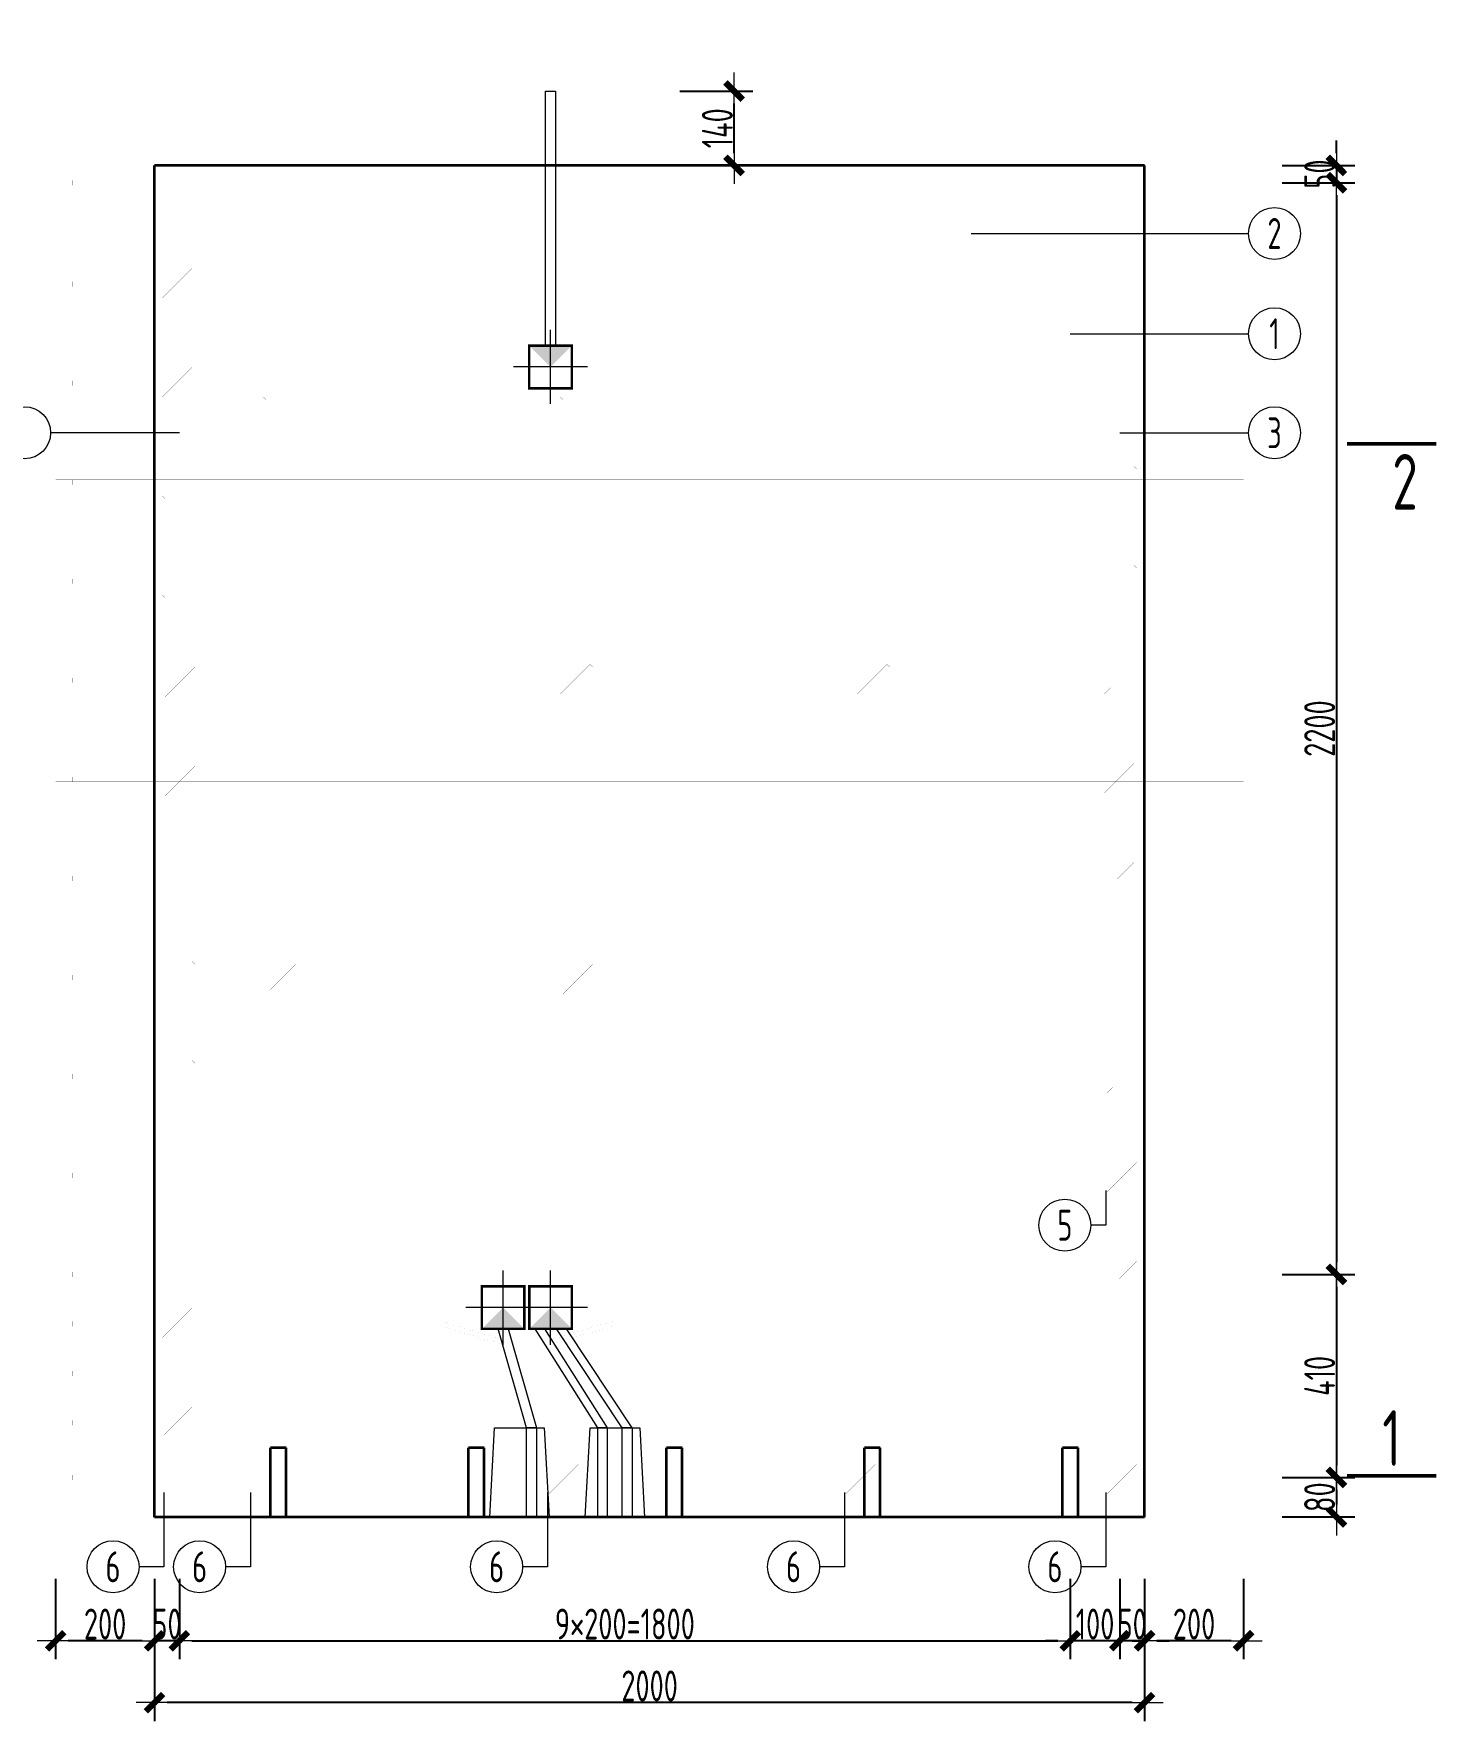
# Model space of a CAD drawing. Extents: x -85320 to 1679916, y -1321939 to 627.
# Drawn here: x 1271052 to 1282386, y -1169904 to -1156270 of the extents above; entities that cross this region are included whole.
import ezdxf
from ezdxf.enums import TextEntityAlignment as Align

# ---------------------------------------------------------------- set-up
doc = ezdxf.new("R2010")
doc.units = 0
doc.header["$LTSCALE"] = 1000
doc.linetypes.add('DOTE', pattern=[2.42, 2, -0.2, 0.02, -0.2])
for name, color, linetype in [('DIAN BOX', 7, 'Continuous'), ('图名', 85, 'Continuous'), ('砼墙', 3, 'Continuous')]:
    doc.layers.add(name, color=color, linetype=linetype)
for name, color, linetype, lineweight in [('WCOL', 7, 'Continuous', 0), ('手孔', 6, 'Continuous', 0), ('直线', 7, 'Continuous', 18), ('预制墙墙身水平筋', 130, 'Continuous', 18), ('预制墙墙身纵向受力筋', 1, 'Continuous', 18), ('预制墙墙身纵向非受力筋', 94, 'Continuous', 18), ('预制墙墙身附加筋', 94, 'Continuous', 18), ('预制墙拉筋', 130, 'Continuous', 18), ('预制墙详图标注', 3, 'Continuous', 18), ('预制墙详图轮廓', 3, 'Continuous', 35)]:
    doc.layers.add(name, color=color, linetype=linetype, lineweight=lineweight)
doc.styles.add('样式 1', font='yjkeng.shx', dxfattribs={"width": 0.7, "bigfont": 'yjkchn.shx'})
doc.styles.add('样式 2', font='yjkeng.shx', dxfattribs={"width": 0.7, "bigfont": 'yjkchn.shx'})
doc.dimstyles.new('盈建科结构', dxfattribs={"dimscale": 100, "dimtxt": 2.5, "dimasz": 1, "dimexe": 1.5, "dimexo": 0.625, "dimgap": 0.1, "dimtad": 1, "dimdec": 0, "dimrnd": 1, "dimzin": 0, "dimdsep": 46, "dimtxsty": '样式 1', "dimblk": '_yjkbk', "dimblk1": 'ARCHTICK', "dimblk2": 'ARCHTICK', "dimcen": 0.09, "dimadec": 0, "dimazin": 0, "dimtfac": 1, "dimtdec": 4, "dimtix": 1, "dimtmove": 2, "dimatfit": 3, "dimfxl": 1, "dimtolj": 1, "dimtzin": 0, "dimarcsym": 0})

# ---------------------------------------------------------------- blocks, each defined once
blk = doc.blocks.new('_yjkbk')
blk.add_line((-1, 0), (1.5, 0))
blk.add_lwpolyline([(-0.7, -0.7, 0.5, 0.5, 0), (0.7, 0.7, 0.5, 0.5, 0)], format="xyseb")
blk = doc.blocks.new('*D4790')
at = {"layer": 'Defpoints', "color": 0, "transparency": 16777216}
for p in [(1280029, -1168754), (1280829, -1168754), (1280029, -1169254)]:
    blk.add_point(p, dxfattribs=at)
at = {"layer": '预制墙详图标注', "color": 0, "lineweight": -2, "transparency": 16777216}
for p, q in [((1280029, -1168754), (1280029, -1169404)), ((1280829, -1168754), (1280829, -1169404)), ((1280729, -1169254), (1280129, -1169254))]:
    blk.add_line(p, q, dxfattribs=at)
at = {"layer": '预制墙详图标注', "color": 0, "lineweight": -2, "transparency": 16777216, "xscale": 100, "yscale": 100, "zscale": 100, "rotation": 180}
blk.add_blockref('_yjkbk', (1280029, -1169254), dxfattribs=at)
at = {"layer": '预制墙详图标注', "color": 0, "lineweight": -2, "transparency": 16777216, "xscale": 100, "yscale": 100, "zscale": 100}
blk.add_blockref('_yjkbk', (1280829, -1169254), dxfattribs=at)
at = {"layer": '预制墙详图标注', "color": 0, "transparency": 16777216, "insert": (1280429, -1169244), "char_height": 250, "attachment_point": 8, "style": '样式 1'}
blk.add_mtext('\\A1;200', dxfattribs=at)
blk = doc.blocks.new('_ArchTick')
at = {"color": 0, "linetype": 'ByBlock', "const_width": 0.4}
blk.add_lwpolyline([(-0.5, -0.5), (0.5, 0.5)], dxfattribs=at)
blk = doc.blocks.new('*D4791')
at = {"layer": 'Defpoints', "color": 0, "transparency": 16777216}
for p in [(1279829, -1168754), (1280029, -1168754), (1279829, -1169254)]:
    blk.add_point(p, dxfattribs=at)
at = {"layer": '预制墙详图标注', "color": 0, "lineweight": -2, "transparency": 16777216}
for p, q in [((1279829, -1168754), (1279829, -1169404)), ((1280029, -1168754), (1280029, -1169404)), ((1279729, -1169254), (1279629, -1169254)), ((1280029, -1169254), (1279829, -1169254)), ((1280129, -1169254), (1280229, -1169254))]:
    blk.add_line(p, q, dxfattribs=at)
at = {"layer": '预制墙详图标注', "color": 0, "lineweight": -2, "transparency": 16777216, "xscale": 100, "yscale": 100, "zscale": 100}
blk.add_blockref('_yjkbk', (1279829, -1169254), dxfattribs=at)
at = {"layer": '预制墙详图标注', "color": 0, "lineweight": -2, "transparency": 16777216, "xscale": 100, "yscale": 100, "zscale": 100, "rotation": 180}
blk.add_blockref('_yjkbk', (1280029, -1169254), dxfattribs=at)
at = {"layer": '预制墙详图标注', "color": 0, "transparency": 16777216, "insert": (1279929, -1169244), "char_height": 250, "attachment_point": 8, "style": '样式 1'}
blk.add_mtext('\\A1;50', dxfattribs=at)
blk = doc.blocks.new('*D4792')
at = {"layer": 'Defpoints', "color": 0, "transparency": 16777216}
for p in [(1279429, -1168754), (1279829, -1168754), (1279429, -1169254)]:
    blk.add_point(p, dxfattribs=at)
at = {"layer": '预制墙详图标注', "color": 0, "lineweight": -2, "transparency": 16777216}
for p, q in [((1279429, -1168754), (1279429, -1169404)), ((1279829, -1168754), (1279829, -1169404)), ((1279329, -1169254), (1279229, -1169254)), ((1279829, -1169254), (1279429, -1169254)), ((1279929, -1169254), (1280029, -1169254))]:
    blk.add_line(p, q, dxfattribs=at)
at = {"layer": '预制墙详图标注', "color": 0, "lineweight": -2, "transparency": 16777216, "xscale": 100, "yscale": 100, "zscale": 100}
blk.add_blockref('_yjkbk', (1279429, -1169254), dxfattribs=at)
at = {"layer": '预制墙详图标注', "color": 0, "lineweight": -2, "transparency": 16777216, "xscale": 100, "yscale": 100, "zscale": 100, "rotation": 180}
blk.add_blockref('_yjkbk', (1279829, -1169254), dxfattribs=at)
at = {"layer": '预制墙详图标注', "color": 0, "transparency": 16777216, "insert": (1279629, -1169244), "char_height": 250, "attachment_point": 8, "style": '样式 1'}
blk.add_mtext('\\A1;100', dxfattribs=at)
blk = doc.blocks.new('*D4793')
at = {"layer": 'Defpoints', "color": 0, "transparency": 16777216}
for p in [(1272229, -1168754), (1279429, -1168754), (1279429, -1169254)]:
    blk.add_point(p, dxfattribs=at)
at = {"layer": '预制墙详图标注', "color": 0, "lineweight": -2, "transparency": 16777216}
for p, q in [((1272229, -1168817), (1272229, -1169404)), ((1279429, -1168817), (1279429, -1169404)), ((1272329, -1169254), (1279329, -1169254))]:
    blk.add_line(p, q, dxfattribs=at)
at = {"layer": '预制墙详图标注', "color": 0, "lineweight": -2, "transparency": 16777216, "xscale": 100, "yscale": 100, "zscale": 100, "rotation": 180}
blk.add_blockref('_yjkbk', (1272229, -1169254), dxfattribs=at)
at = {"layer": '预制墙详图标注', "color": 0, "lineweight": -2, "transparency": 16777216, "xscale": 100, "yscale": 100, "zscale": 100}
blk.add_blockref('_yjkbk', (1279429, -1169254), dxfattribs=at)
at = {"layer": '预制墙详图标注', "color": 0, "transparency": 16777216, "insert": (1275829, -1169244), "char_height": 250, "attachment_point": 8, "style": '样式 1'}
blk.add_mtext('\\A1;9×200=1800', dxfattribs=at)
blk = doc.blocks.new('*D4794')
at = {"layer": 'Defpoints', "color": 0, "transparency": 16777216}
for p in [(1272029, -1168754), (1272229, -1168754), (1272029, -1169254)]:
    blk.add_point(p, dxfattribs=at)
at = {"layer": '预制墙详图标注', "color": 0, "lineweight": -2, "transparency": 16777216}
for p, q in [((1272029, -1168754), (1272029, -1169404)), ((1272229, -1168754), (1272229, -1169404)), ((1271929, -1169254), (1271829, -1169254)), ((1272229, -1169254), (1272029, -1169254)), ((1272329, -1169254), (1272429, -1169254))]:
    blk.add_line(p, q, dxfattribs=at)
at = {"layer": '预制墙详图标注', "color": 0, "lineweight": -2, "transparency": 16777216, "xscale": 100, "yscale": 100, "zscale": 100}
blk.add_blockref('_yjkbk', (1272029, -1169254), dxfattribs=at)
at = {"layer": '预制墙详图标注', "color": 0, "lineweight": -2, "transparency": 16777216, "xscale": 100, "yscale": 100, "zscale": 100, "rotation": 180}
blk.add_blockref('_yjkbk', (1272229, -1169254), dxfattribs=at)
at = {"layer": '预制墙详图标注', "color": 0, "transparency": 16777216, "insert": (1272129, -1169244), "char_height": 250, "attachment_point": 8, "style": '样式 1'}
blk.add_mtext('\\A1;50', dxfattribs=at)
blk = doc.blocks.new('*D4795')
at = {"layer": 'Defpoints', "color": 0, "transparency": 16777216}
for p in [(1271229, -1168754), (1272029, -1168754), (1271229, -1169254)]:
    blk.add_point(p, dxfattribs=at)
at = {"layer": '预制墙详图标注', "color": 0, "lineweight": -2, "transparency": 16777216}
for p, q in [((1271229, -1168754), (1271229, -1169404)), ((1272029, -1168754), (1272029, -1169404)), ((1271929, -1169254), (1271329, -1169254))]:
    blk.add_line(p, q, dxfattribs=at)
at = {"layer": '预制墙详图标注', "color": 0, "lineweight": -2, "transparency": 16777216, "xscale": 100, "yscale": 100, "zscale": 100, "rotation": 180}
blk.add_blockref('_yjkbk', (1271229, -1169254), dxfattribs=at)
at = {"layer": '预制墙详图标注', "color": 0, "lineweight": -2, "transparency": 16777216, "xscale": 100, "yscale": 100, "zscale": 100}
blk.add_blockref('_yjkbk', (1272029, -1169254), dxfattribs=at)
at = {"layer": '预制墙详图标注', "color": 0, "transparency": 16777216, "insert": (1271629, -1169244), "char_height": 250, "attachment_point": 8, "style": '样式 1'}
blk.add_mtext('\\A1;200', dxfattribs=at)
blk = doc.blocks.new('*D4802')
at = {"layer": 'Defpoints', "color": 0, "transparency": 16777216}
for p in [(1272029, -1169254), (1280029, -1169254), (1272029, -1169754)]:
    blk.add_point(p, dxfattribs=at)
at = {"layer": '预制墙详图标注', "color": 0, "lineweight": -2, "transparency": 16777216}
for p, q in [((1272029, -1169317), (1272029, -1169904)), ((1280029, -1169317), (1280029, -1169904)), ((1279929, -1169754), (1272129, -1169754))]:
    blk.add_line(p, q, dxfattribs=at)
at = {"layer": '预制墙详图标注', "color": 0, "lineweight": -2, "transparency": 16777216, "xscale": 100, "yscale": 100, "zscale": 100, "rotation": 180}
blk.add_blockref('_yjkbk', (1272029, -1169754), dxfattribs=at)
at = {"layer": '预制墙详图标注', "color": 0, "lineweight": -2, "transparency": 16777216, "xscale": 100, "yscale": 100, "zscale": 100}
blk.add_blockref('_yjkbk', (1280029, -1169754), dxfattribs=at)
at = {"layer": '预制墙详图标注', "color": 0, "transparency": 16777216, "insert": (1276029, -1169744), "char_height": 250, "attachment_point": 8, "style": '样式 1'}
blk.add_mtext('\\A1;2000', dxfattribs=at)
blk = doc.blocks.new('*D4803')
at = {"layer": 'Defpoints', "color": 0, "transparency": 16777216}
for p in [(1281079, -1167934), (1281079, -1168254), (1281579, -1168254)]:
    blk.add_point(p, dxfattribs=at)
at = {"layer": '预制墙详图标注', "color": 0, "lineweight": -2, "transparency": 16777216}
for p, q in [((1281141, -1167934), (1281729, -1167934)), ((1281579, -1168034), (1281579, -1168154)), ((1281141, -1168254), (1281729, -1168254))]:
    blk.add_line(p, q, dxfattribs=at)
at = {"layer": '预制墙详图标注', "color": 0, "lineweight": -2, "transparency": 16777216, "xscale": 100, "yscale": 100, "zscale": 100}
for p, rotation in [((1281579, -1167934), 90), ((1281579, -1168254), 270)]:
    blk.add_blockref('_yjkbk', p, dxfattribs=dict(at, rotation=rotation))
at = {"layer": '预制墙详图标注', "color": 0, "transparency": 16777216, "insert": (1281569, -1168094), "char_height": 250, "attachment_point": 8, "rotation": 90, "style": '样式 1'}
blk.add_mtext('\\A1;80', dxfattribs=at)
blk = doc.blocks.new('*D4804')
at = {"layer": 'Defpoints', "color": 0, "transparency": 16777216}
for p in [(1281079, -1166294), (1281079, -1167934), (1281579, -1167934)]:
    blk.add_point(p, dxfattribs=at)
at = {"layer": '预制墙详图标注', "color": 0, "lineweight": -2, "transparency": 16777216}
for p, q in [((1281141, -1166294), (1281729, -1166294)), ((1281579, -1166394), (1281579, -1167834)), ((1281141, -1167934), (1281729, -1167934))]:
    blk.add_line(p, q, dxfattribs=at)
at = {"layer": '预制墙详图标注', "color": 0, "lineweight": -2, "transparency": 16777216, "xscale": 100, "yscale": 100, "zscale": 100}
for p, rotation in [((1281579, -1166294), 90), ((1281579, -1167934), 270)]:
    blk.add_blockref('_yjkbk', p, dxfattribs=dict(at, rotation=rotation))
at = {"layer": '预制墙详图标注', "color": 0, "transparency": 16777216, "insert": (1281569, -1167114), "char_height": 250, "attachment_point": 8, "rotation": 90, "style": '样式 1'}
blk.add_mtext('\\A1;410', dxfattribs=at)
blk = doc.blocks.new('线盒')
at = {"layer": 'DIAN BOX'}
h = blk.add_hatch(color=256, dxfattribs=at)
h.dxf.hatch_style = 1
h.paths.add_polyline_path([(1465682, -670175), (1465854, -670347), (1465510, -670347)])
at = {"color": 6, "const_width": 20}
blk.add_lwpolyline([(1465510, -670003), (1465854, -670003), (1465854, -670347), (1465510, -670347), (1465510, -670003)], dxfattribs=at)
at = {"layer": 'WCOL', "color": 4, "linetype": 'DOTE'}
for p, q in [((1465682, -670475), (1465682, -669876)), ((1465383, -670175), (1465982, -670175))]:
    blk.add_line(p, q, dxfattribs=at)
at = {"layer": 'WCOL', "color": 5}
blk.add_lwpolyline([(1465510, -670347), (1465854, -670347), (1465854, -670003), (1465510, -670003)], close=True, dxfattribs=at)
blk = doc.blocks.new('手孔')
at = {"layer": '手孔', "color": 6}
blk.add_lwpolyline([(1383436, -746221), (1383916, -746221), (1383876, -745501), (1383476, -745501)], close=True, dxfattribs=at)
at = {"layer": '手孔', "color": 4}
for points in [[(1383538, -746221), (1383618, -746221), (1383618, -745501), (1383538, -745501)], [(1383817, -746221), (1383737, -746221), (1383737, -745501), (1383817, -745501)]]:
    blk.add_lwpolyline(points, close=True, dxfattribs=at)
blk = doc.blocks.new('线盒反')
at = {"layer": 'DIAN BOX'}
h = blk.add_hatch(color=256, dxfattribs=at)
h.dxf.hatch_style = 1
h.paths.add_polyline_path([(1384986, -744413), (1384814, -744241), (1385158, -744241)])
at = {"color": 6, "const_width": 20}
blk.add_lwpolyline([(1384814, -744241), (1384814, -744241), (1385158, -744241), (1385158, -744585), (1384814, -744585), (1384814, -744241)], dxfattribs=at)
at = {"layer": 'WCOL', "color": 4, "linetype": 'DOTE'}
for p, q in [((1384986, -744712), (1384986, -744113)), ((1385286, -744413), (1384687, -744413))]:
    blk.add_line(p, q, dxfattribs=at)
at = {"layer": 'WCOL', "color": 5}
blk.add_lwpolyline([(1385158, -744585), (1384814, -744585), (1384814, -744241), (1385158, -744241)], close=True, dxfattribs=at)
blk = doc.blocks.new('*D4770')
at = {"layer": 'Defpoints', "color": 0, "transparency": 16777216}
for p in [(1281079, -1157474), (1281079, -1166294), (1281579, -1166294)]:
    blk.add_point(p, dxfattribs=at)
at = {"layer": '预制墙详图标注', "color": 0, "lineweight": -2, "transparency": 16777216}
for p, q in [((1281141, -1157474), (1281729, -1157474)), ((1281579, -1157574), (1281579, -1166194)), ((1281141, -1166294), (1281729, -1166294))]:
    blk.add_line(p, q, dxfattribs=at)
at = {"layer": '预制墙详图标注', "color": 0, "lineweight": -2, "transparency": 16777216, "xscale": 100, "yscale": 100, "zscale": 100}
for p, rotation in [((1281579, -1157474), 90), ((1281579, -1166294), 270)]:
    blk.add_blockref('_yjkbk', p, dxfattribs=dict(at, rotation=rotation))
at = {"layer": '预制墙详图标注', "color": 0, "transparency": 16777216, "insert": (1281569, -1161884), "char_height": 250, "attachment_point": 8, "rotation": 90, "style": '样式 1'}
blk.add_mtext('\\A1;2200', dxfattribs=at)
blk = doc.blocks.new('*D4771')
at = {"layer": 'Defpoints', "color": 0, "transparency": 16777216}
for p in [(1281079, -1157334), (1281079, -1157474), (1281579, -1157474)]:
    blk.add_point(p, dxfattribs=at)
at = {"layer": '预制墙详图标注', "color": 0, "lineweight": -2, "transparency": 16777216}
for p, q in [((1281579, -1157234), (1281579, -1157134)), ((1281141, -1157334), (1281729, -1157334)), ((1281579, -1157334), (1281579, -1157474)), ((1281141, -1157474), (1281729, -1157474)), ((1281579, -1157574), (1281579, -1157674))]:
    blk.add_line(p, q, dxfattribs=at)
at = {"layer": '预制墙详图标注', "color": 0, "lineweight": -2, "transparency": 16777216, "xscale": 100, "yscale": 100, "zscale": 100}
for p, rotation in [((1281579, -1157334), 270), ((1281579, -1157474), 90)]:
    blk.add_blockref('_yjkbk', p, dxfattribs=dict(at, rotation=rotation))
at = {"layer": '预制墙详图标注', "color": 0, "transparency": 16777216, "insert": (1281569, -1157404), "char_height": 250, "attachment_point": 8, "rotation": 90, "style": '样式 1'}
blk.add_mtext('\\A1;50', dxfattribs=at)
blk = doc.blocks.new('*D4779')
at = {"layer": 'Defpoints', "color": 0, "transparency": 16777216}
for p in [(1276212, -1156734), (1276712, -1156734), (1276212, -1157334)]:
    blk.add_point(p, dxfattribs=at)
at = {"layer": '预制墙详图标注', "color": 0, "lineweight": -2, "transparency": 16777216}
for p, q in [((1276274, -1156734), (1276862, -1156734)), ((1276712, -1157234), (1276712, -1156834)), ((1276274, -1157334), (1276862, -1157334))]:
    blk.add_line(p, q, dxfattribs=at)
at = {"layer": '预制墙详图标注', "color": 0, "lineweight": -2, "transparency": 16777216, "xscale": 100, "yscale": 100, "zscale": 100}
for p, rotation in [((1276712, -1156734), 90), ((1276712, -1157334), 270)]:
    blk.add_blockref('_yjkbk', p, dxfattribs=dict(at, rotation=rotation))
at = {"layer": '预制墙详图标注', "color": 0, "transparency": 16777216, "insert": (1276702, -1157034), "char_height": 250, "attachment_point": 8, "rotation": 90, "style": '样式 1'}
blk.add_mtext('\\A1;140', dxfattribs=at)

msp = doc.modelspace()

# ---------------------------------------------------------------- linework, layer by layer
at = {"layer": 'WCOL', "color": 7}
for points in [[(1275268.734, -1158790.354), (1275188.734, -1158790.354), (1275187.37, -1156734.354), (1275267.37, -1156734.354)], [(1275114.637, -1167534.354), (1275034.637, -1167534.354), (1274804.734, -1166734.354), (1274884.734, -1166734.354)], [(1275608.291, -1167534.354), (1275688.291, -1167534.354), (1275181.493, -1166734.354), (1275101.493, -1166734.354)], [(1275886.774, -1167534.354), (1275806.774, -1167534.354), (1275275.976, -1166734.354), (1275355.976, -1166734.354)]]:
    msp.add_lwpolyline(points, close=True, dxfattribs=at)
at = {"layer": '图名', "lineweight": 50}
for p, q in [((1281666.234, -1159584.354), (1282386.234, -1159584.354)), ((1281666.234, -1167922.354), (1282386.234, -1167922.354))]:
    msp.add_line(p, q, dxfattribs=at)
at = {"layer": '手孔', "color": 6}
msp.add_lwpolyline([(1275216.624, -1168254.354), (1274736.624, -1168254.354), (1274776.624, -1167534.354), (1275176.624, -1167534.354)], close=True, dxfattribs=at)
at = {"layer": '手孔', "color": 4}
msp.add_lwpolyline([(1275114.637, -1168254.354), (1275034.637, -1168254.354), (1275034.637, -1167534.354), (1275114.637, -1167534.354)], close=True, dxfattribs=at)
at = {"layer": '直线', "lineweight": 18}
for p, q in [((1278628.734, -1157884.077), (1280868.734, -1157884.077)), ((1279428.734, -1158694.077), (1280868.734, -1158694.077)), ((1272228.734, -1159494.077), (1271188.734, -1159494.077)), ((1279828.734, -1159494.077), (1280868.734, -1159494.077))]:
    msp.add_line(p, q, dxfattribs=at)
for points in [[(1279714.737, -1165616.351), (1279714.737, -1165896.351), (1279594.737, -1165896.351)], [(1272102.732, -1168056.351), (1272102.732, -1168656.351), (1271902.732, -1168656.351)], [(1272802.737, -1168056.351), (1272802.737, -1168656.351), (1272602.737, -1168656.351)], [(1275202.737, -1168056.351), (1275202.737, -1168656.351), (1275002.737, -1168656.351)], [(1277602.737, -1168056.351), (1277602.737, -1168656.351), (1277402.737, -1168656.351)], [(1279714.737, -1168056.351), (1279714.737, -1168656.351), (1279514.737, -1168656.351)]]:
    msp.add_lwpolyline(points, dxfattribs=at)
for centre in [(1281078.734, -1157884.077), (1281078.734, -1158694.077), (1270978.734, -1159494.077), (1281078.734, -1159494.077), (1279384.737, -1165896.351), (1271692.732, -1168656.351), (1272392.737, -1168656.351), (1274792.737, -1168656.351), (1277192.737, -1168656.351), (1279304.737, -1168656.351)]:
    msp.add_circle(centre, 210, dxfattribs=at)
at = {"layer": '砼墙', "lineweight": 35}
for p, q in [((1272964.734, -1168254.354), (1272964.734, -1167694.354)), ((1273092.734, -1167694.354), (1272964.734, -1167694.354)), ((1273092.734, -1168254.354), (1273092.734, -1167694.354)), ((1274564.734, -1168254.354), (1274564.734, -1167694.354)), ((1274692.734, -1167694.354), (1274564.734, -1167694.354)), ((1274692.734, -1168254.354), (1274692.734, -1167694.354)), ((1276164.734, -1168254.354), (1276164.734, -1167694.354)), ((1276292.734, -1167694.354), (1276164.734, -1167694.354)), ((1276292.734, -1168254.354), (1276292.734, -1167694.354)), ((1277764.734, -1168254.354), (1277764.734, -1167694.354)), ((1277892.734, -1167694.354), (1277764.734, -1167694.354)), ((1277892.734, -1168254.354), (1277892.734, -1167694.354)), ((1279364.734, -1168254.354), (1279364.734, -1167694.354)), ((1279492.734, -1167694.354), (1279364.734, -1167694.354)), ((1279492.734, -1168254.354), (1279492.734, -1167694.354))]:
    msp.add_line(p, q, dxfattribs=at)
at = {"layer": '预制墙墙身水平筋', "lineweight": 18, "const_width": 0.18}
for points in [[(1280692.199, -1157494.354), (1280828.734, -1157494.354), (1280828.734, -1157454.354), (1271228.734, -1157454.354), (1271228.734, -1157494.354), (1271365.27, -1157494.354), (1271365.27, -1157454.354), (1271228.734, -1157454.354), (1271228.734, -1157494.354), (1280828.734, -1157494.354), (1280828.734, -1157454.354), (1280692.199, -1157454.354)], [(1280692.199, -1157494.354), (1280828.734, -1157494.354), (1280828.734, -1157454.354), (1271228.734, -1157454.354), (1271228.734, -1157494.354), (1271365.27, -1157494.354), (1271365.27, -1157454.354), (1271228.734, -1157454.354), (1271228.734, -1157494.354), (1280828.734, -1157494.354), (1280828.734, -1157454.354), (1280692.199, -1157454.354)], [(1280692.199, -1158314.354), (1280828.734, -1158314.354), (1280828.734, -1158274.354), (1271228.734, -1158274.354), (1271228.734, -1158314.354), (1271365.27, -1158314.354), (1271365.27, -1158274.354), (1271228.734, -1158274.354), (1271228.734, -1158314.354), (1280828.734, -1158314.354), (1280828.734, -1158274.354), (1280692.199, -1158274.354)], [(1280692.199, -1158314.354), (1280828.734, -1158314.354), (1280828.734, -1158274.354), (1271228.734, -1158274.354), (1271228.734, -1158314.354), (1271365.27, -1158314.354), (1271365.27, -1158274.354), (1271228.734, -1158274.354), (1271228.734, -1158314.354), (1280828.734, -1158314.354), (1280828.734, -1158274.354), (1280692.199, -1158274.354)], [(1280692.199, -1159114.354), (1280828.734, -1159114.354), (1280828.734, -1159074.354), (1271228.734, -1159074.354), (1271228.734, -1159114.354), (1271365.27, -1159114.354), (1271365.27, -1159074.354), (1271228.734, -1159074.354), (1271228.734, -1159114.354), (1280828.734, -1159114.354), (1280828.734, -1159074.354), (1280692.199, -1159074.354)], [(1280692.199, -1159114.354), (1280828.734, -1159114.354), (1280828.734, -1159074.354), (1271228.734, -1159074.354), (1271228.734, -1159114.354), (1271365.27, -1159114.354), (1271365.27, -1159074.354), (1271228.734, -1159074.354), (1271228.734, -1159114.354), (1280828.734, -1159114.354), (1280828.734, -1159074.354), (1280692.199, -1159074.354)], [(1280692.199, -1159914.354), (1280828.734, -1159914.354), (1280828.734, -1159874.354), (1271228.734, -1159874.354), (1271228.734, -1159914.354), (1271365.27, -1159914.354), (1271365.27, -1159874.354), (1271228.734, -1159874.354), (1271228.734, -1159914.354), (1280828.734, -1159914.354), (1280828.734, -1159874.354), (1280692.199, -1159874.354)], [(1280692.199, -1159914.354), (1280828.734, -1159914.354), (1280828.734, -1159874.354), (1271228.734, -1159874.354), (1271228.734, -1159914.354), (1271365.27, -1159914.354), (1271365.27, -1159874.354), (1271228.734, -1159874.354), (1271228.734, -1159914.354), (1280828.734, -1159914.354), (1280828.734, -1159874.354), (1280692.199, -1159874.354)], [(1280692.199, -1160714.354), (1280828.734, -1160714.354), (1280828.734, -1160674.354), (1271228.734, -1160674.354), (1271228.734, -1160714.354), (1271365.27, -1160714.354), (1271365.27, -1160674.354), (1271228.734, -1160674.354), (1271228.734, -1160714.354), (1280828.734, -1160714.354), (1280828.734, -1160674.354), (1280692.199, -1160674.354)], [(1280692.199, -1160714.354), (1280828.734, -1160714.354), (1280828.734, -1160674.354), (1271228.734, -1160674.354), (1271228.734, -1160714.354), (1271365.27, -1160714.354), (1271365.27, -1160674.354), (1271228.734, -1160674.354), (1271228.734, -1160714.354), (1280828.734, -1160714.354), (1280828.734, -1160674.354), (1280692.199, -1160674.354)], [(1280692.199, -1161514.354), (1280828.734, -1161514.354), (1280828.734, -1161474.354), (1271228.734, -1161474.354), (1271228.734, -1161514.354), (1271365.27, -1161514.354), (1271365.27, -1161474.354), (1271228.734, -1161474.354), (1271228.734, -1161514.354), (1280828.734, -1161514.354), (1280828.734, -1161474.354), (1280692.199, -1161474.354)], [(1280692.199, -1161514.354), (1280828.734, -1161514.354), (1280828.734, -1161474.354), (1271228.734, -1161474.354), (1271228.734, -1161514.354), (1271365.27, -1161514.354), (1271365.27, -1161474.354), (1271228.734, -1161474.354), (1271228.734, -1161514.354), (1280828.734, -1161514.354), (1280828.734, -1161474.354), (1280692.199, -1161474.354)], [(1280692.199, -1162314.354), (1280828.734, -1162314.354), (1280828.734, -1162274.354), (1271228.734, -1162274.354), (1271228.734, -1162314.354), (1271365.27, -1162314.354), (1271365.27, -1162274.354), (1271228.734, -1162274.354), (1271228.734, -1162314.354), (1280828.734, -1162314.354), (1280828.734, -1162274.354), (1280692.199, -1162274.354)], [(1280692.199, -1162314.354), (1280828.734, -1162314.354), (1280828.734, -1162274.354), (1271228.734, -1162274.354), (1271228.734, -1162314.354), (1271365.27, -1162314.354), (1271365.27, -1162274.354), (1271228.734, -1162274.354), (1271228.734, -1162314.354), (1280828.734, -1162314.354), (1280828.734, -1162274.354), (1280692.199, -1162274.354)], [(1280692.199, -1163114.354), (1280828.734, -1163114.354), (1280828.734, -1163074.354), (1271228.734, -1163074.354), (1271228.734, -1163114.354), (1271365.27, -1163114.354), (1271365.27, -1163074.354), (1271228.734, -1163074.354), (1271228.734, -1163114.354), (1280828.734, -1163114.354), (1280828.734, -1163074.354), (1280692.199, -1163074.354)], [(1280692.199, -1163114.354), (1280828.734, -1163114.354), (1280828.734, -1163074.354), (1271228.734, -1163074.354), (1271228.734, -1163114.354), (1271365.27, -1163114.354), (1271365.27, -1163074.354), (1271228.734, -1163074.354), (1271228.734, -1163114.354), (1280828.734, -1163114.354), (1280828.734, -1163074.354), (1280692.199, -1163074.354)], [(1280692.199, -1163914.354), (1280828.734, -1163914.354), (1280828.734, -1163874.354), (1271228.734, -1163874.354), (1271228.734, -1163914.354), (1271365.27, -1163914.354), (1271365.27, -1163874.354), (1271228.734, -1163874.354), (1271228.734, -1163914.354), (1280828.734, -1163914.354), (1280828.734, -1163874.354), (1280692.199, -1163874.354)], [(1280692.199, -1163914.354), (1280828.734, -1163914.354), (1280828.734, -1163874.354), (1271228.734, -1163874.354), (1271228.734, -1163914.354), (1271365.27, -1163914.354), (1271365.27, -1163874.354), (1271228.734, -1163874.354), (1271228.734, -1163914.354), (1280828.734, -1163914.354), (1280828.734, -1163874.354), (1280692.199, -1163874.354)], [(1280692.199, -1164714.354), (1280828.734, -1164714.354), (1280828.734, -1164674.354), (1271228.734, -1164674.354), (1271228.734, -1164714.354), (1271365.27, -1164714.354), (1271365.27, -1164674.354), (1271228.734, -1164674.354), (1271228.734, -1164714.354), (1280828.734, -1164714.354), (1280828.734, -1164674.354), (1280692.199, -1164674.354)], [(1280692.199, -1164714.354), (1280828.734, -1164714.354), (1280828.734, -1164674.354), (1271228.734, -1164674.354), (1271228.734, -1164714.354), (1271365.27, -1164714.354), (1271365.27, -1164674.354), (1271228.734, -1164674.354), (1271228.734, -1164714.354), (1280828.734, -1164714.354), (1280828.734, -1164674.354), (1280692.199, -1164674.354)], [(1280692.199, -1165514.354), (1280828.734, -1165514.354), (1280828.734, -1165474.354), (1271228.734, -1165474.354), (1271228.734, -1165514.354), (1271365.27, -1165514.354), (1271365.27, -1165474.354), (1271228.734, -1165474.354), (1271228.734, -1165514.354), (1280828.734, -1165514.354), (1280828.734, -1165474.354), (1280692.199, -1165474.354)], [(1280692.199, -1165514.354), (1280828.734, -1165514.354), (1280828.734, -1165474.354), (1271228.734, -1165474.354), (1271228.734, -1165514.354), (1271365.27, -1165514.354), (1271365.27, -1165474.354), (1271228.734, -1165474.354), (1271228.734, -1165514.354), (1280828.734, -1165514.354), (1280828.734, -1165474.354), (1280692.199, -1165474.354)], [(1280692.199, -1166314.354), (1280828.734, -1166314.354), (1280828.734, -1166274.354), (1271228.734, -1166274.354), (1271228.734, -1166314.354), (1271365.27, -1166314.354), (1271365.27, -1166274.354), (1271228.734, -1166274.354), (1271228.734, -1166314.354), (1280828.734, -1166314.354), (1280828.734, -1166274.354), (1280692.199, -1166274.354)], [(1280692.199, -1166314.354), (1280828.734, -1166314.354), (1280828.734, -1166274.354), (1271228.734, -1166274.354), (1271228.734, -1166314.354), (1271365.27, -1166314.354), (1271365.27, -1166274.354), (1271228.734, -1166274.354), (1271228.734, -1166314.354), (1280828.734, -1166314.354), (1280828.734, -1166274.354), (1280692.199, -1166274.354)], [(1280692.199, -1167114.354), (1280828.734, -1167114.354), (1280828.734, -1167074.354), (1271228.734, -1167074.354), (1271228.734, -1167114.354), (1271365.27, -1167114.354), (1271365.27, -1167074.354), (1271228.734, -1167074.354), (1271228.734, -1167114.354), (1280828.734, -1167114.354), (1280828.734, -1167074.354), (1280692.199, -1167074.354)], [(1280692.199, -1167114.354), (1280828.734, -1167114.354), (1280828.734, -1167074.354), (1271228.734, -1167074.354), (1271228.734, -1167114.354), (1271365.27, -1167114.354), (1271365.27, -1167074.354), (1271228.734, -1167074.354), (1271228.734, -1167114.354), (1280828.734, -1167114.354), (1280828.734, -1167074.354), (1280692.199, -1167074.354)], [(1280692.199, -1167514.354), (1280828.734, -1167514.354), (1280828.734, -1167474.354), (1271228.734, -1167474.354), (1271228.734, -1167514.354), (1271365.27, -1167514.354), (1271365.27, -1167474.354), (1271228.734, -1167474.354), (1271228.734, -1167514.354), (1280828.734, -1167514.354), (1280828.734, -1167474.354), (1280692.199, -1167474.354)], [(1280692.199, -1167514.354), (1280828.734, -1167514.354), (1280828.734, -1167474.354), (1271228.734, -1167474.354), (1271228.734, -1167514.354), (1271365.27, -1167514.354), (1271365.27, -1167474.354), (1271228.734, -1167474.354), (1271228.734, -1167514.354), (1280828.734, -1167514.354), (1280828.734, -1167474.354), (1280692.199, -1167474.354)]]:
    msp.add_lwpolyline(points, close=True, dxfattribs=at)
for points in [[(1272726.292, -1166674.354), (1271228.734, -1166674.354), (1271228.734, -1166714.354), (1271365.27, -1166714.354), (1271365.27, -1166674.354), (1271228.734, -1166674.354), (1271228.734, -1166714.354), (1272730.264, -1166714.354)], [(1272726.292, -1166674.354), (1271228.734, -1166674.354), (1271228.734, -1166714.354), (1271365.27, -1166714.354), (1271365.27, -1166674.354), (1271228.734, -1166674.354), (1271228.734, -1166714.354), (1272730.264, -1166714.354)], [(1274342.292, -1166674.354), (1271365.27, -1166674.354)], [(1271365.27, -1166714.354), (1274346.264, -1166714.354)], [(1273723.051, -1166714.354), (1274346.264, -1166714.354)], [(1274342.292, -1166674.354), (1273727.023, -1166674.354)], [(1274844.734, -1166821.706), (1274342.292, -1166674.354)], [(1274346.264, -1166714.354), (1274844.734, -1166861.706)], [(1275727.023, -1166674.354), (1275228.734, -1166821.706)], [(1275228.734, -1166861.706), (1275723.051, -1166714.354)], [(1275723.051, -1166714.354), (1280828.734, -1166714.354), (1280828.734, -1166674.354), (1280692.199, -1166674.354), (1280692.199, -1166714.354), (1280828.734, -1166714.354), (1280828.734, -1166674.354), (1275727.023, -1166674.354)], [(1275723.051, -1166714.354), (1280828.734, -1166714.354), (1280828.734, -1166674.354), (1280692.199, -1166674.354), (1280692.199, -1166714.354), (1280828.734, -1166714.354), (1280828.734, -1166674.354), (1275727.023, -1166674.354)], [(1275228.734, -1166821.706), (1274844.734, -1166821.706)], [(1274844.734, -1166861.706), (1275228.734, -1166861.706)], [(1273108.12, -1167914.354), (1271228.734, -1167914.354), (1271228.734, -1167954.354), (1271365.27, -1167954.354), (1271365.27, -1167914.354), (1271228.734, -1167914.354), (1271228.734, -1167954.354), (1273104.434, -1167954.354)], [(1274692.734, -1167914.354), (1271365.27, -1167914.354)], [(1271365.27, -1167954.354), (1274692.734, -1167954.354)], [(1276065.528, -1167954.354), (1280828.734, -1167954.354), (1280828.734, -1167914.354), (1280692.199, -1167914.354), (1280692.199, -1167954.354)], [(1280692.199, -1167954.354), (1280828.734, -1167954.354), (1280828.734, -1167914.354), (1276071.853, -1167914.354)]]:
    msp.add_lwpolyline(points, dxfattribs=at)
at = {"layer": '预制墙墙身纵向受力筋', "lineweight": 18, "const_width": 0.18}
for points in [[(1273060.734, -1167770.354), (1273060.734, -1156270.354), (1272996.734, -1156270.354), (1272996.734, -1167770.354)], [(1274660.734, -1167770.354), (1274660.734, -1156270.354), (1274596.734, -1156270.354), (1274596.734, -1167770.354)], [(1276260.734, -1167770.354), (1276260.734, -1156270.354), (1276196.734, -1156270.354), (1276196.734, -1167770.354)], [(1277860.734, -1167770.354), (1277860.734, -1156270.354), (1277796.734, -1156270.354), (1277796.734, -1167770.354)], [(1279460.734, -1167770.354), (1279460.734, -1156270.354), (1279396.734, -1156270.354), (1279396.734, -1167770.354)]]:
    msp.add_lwpolyline(points, close=True, dxfattribs=at)
at = {"layer": '预制墙墙身纵向非受力筋', "lineweight": 18, "const_width": 0.18}
for points in [[(1273844.734, -1168194.354), (1273844.734, -1157394.354), (1273812.734, -1157394.354), (1273812.734, -1168194.354)], [(1275444.734, -1168194.354), (1275444.734, -1157394.354), (1275412.734, -1157394.354), (1275412.734, -1168194.354)], [(1277044.734, -1168194.354), (1277044.734, -1157394.354), (1277012.734, -1157394.354), (1277012.734, -1168194.354)], [(1278644.734, -1168194.354), (1278644.734, -1157394.354), (1278612.734, -1157394.354), (1278612.734, -1168194.354)]]:
    msp.add_lwpolyline(points, close=True, dxfattribs=at)
at = {"layer": '预制墙墙身附加筋', "lineweight": 18, "const_width": 0.18}
for points in [[(1272256.734, -1168194.354), (1272256.734, -1157394.354), (1272200.734, -1157394.354), (1272200.734, -1168194.354)], [(1279856.734, -1168194.354), (1279856.734, -1157394.354), (1279800.734, -1157394.354), (1279800.734, -1168194.354)]]:
    msp.add_lwpolyline(points, close=True, dxfattribs=at)
at = {"layer": '预制墙拉筋', "lineweight": 18, "const_width": 0.18}
for points in [[(1272331.418, -1157345.038), (1272091.418, -1157585.038), (1272114.046, -1157607.665), (1272354.046, -1157367.665)], [(1273147.423, -1157345.038), (1272907.423, -1157585.038), (1272930.05, -1157607.665), (1273170.05, -1157367.665)], [(1275547.423, -1157345.038), (1275307.423, -1157585.038), (1275330.05, -1157607.665), (1275570.05, -1157367.665)], [(1277947.423, -1157345.038), (1277707.423, -1157585.038), (1277730.05, -1157607.665), (1277970.05, -1157367.665)], [(1279943.423, -1157345.038), (1279703.423, -1157585.038), (1279726.05, -1157607.665), (1279966.05, -1157367.665)], [(1272331.418, -1158165.038), (1272091.418, -1158405.038), (1272114.046, -1158427.665), (1272354.046, -1158187.665)], [(1279943.423, -1158165.038), (1279703.423, -1158405.038), (1279726.05, -1158427.665), (1279966.05, -1158187.665)], [(1272331.418, -1158965.038), (1272091.418, -1159205.038), (1272114.046, -1159227.665), (1272354.046, -1158987.665)], [(1273147.423, -1158965.038), (1272907.423, -1159205.038), (1272930.05, -1159227.665), (1273170.05, -1158987.665)], [(1275547.423, -1158965.038), (1275307.423, -1159205.038), (1275330.05, -1159227.665), (1275570.05, -1158987.665)], [(1277947.423, -1158965.038), (1277707.423, -1159205.038), (1277730.05, -1159227.665), (1277970.05, -1158987.665)], [(1279943.423, -1158965.038), (1279703.423, -1159205.038), (1279726.05, -1159227.665), (1279966.05, -1158987.665)], [(1272331.418, -1159765.038), (1272091.418, -1160005.038), (1272114.046, -1160027.665), (1272354.046, -1159787.665)], [(1279943.423, -1159765.038), (1279703.423, -1160005.038), (1279726.05, -1160027.665), (1279966.05, -1159787.665)], [(1272331.418, -1160565.038), (1272091.418, -1160805.038), (1272114.046, -1160827.665), (1272354.046, -1160587.665)], [(1279943.423, -1160565.038), (1279703.423, -1160805.038), (1279726.05, -1160827.665), (1279966.05, -1160587.665)], [(1272331.418, -1161365.038), (1272091.418, -1161605.038), (1272114.046, -1161627.665), (1272354.046, -1161387.665)], [(1273147.423, -1161365.038), (1272907.423, -1161605.038), (1272930.05, -1161627.665), (1273170.05, -1161387.665)], [(1275547.423, -1161365.038), (1275307.423, -1161605.038), (1275330.05, -1161627.665), (1275570.05, -1161387.665)], [(1277947.423, -1161365.038), (1277707.423, -1161605.038), (1277730.05, -1161627.665), (1277970.05, -1161387.665)], [(1279943.423, -1161365.038), (1279703.423, -1161605.038), (1279726.05, -1161627.665), (1279966.05, -1161387.665)], [(1272331.418, -1162165.038), (1272091.418, -1162405.038), (1272114.046, -1162427.665), (1272354.046, -1162187.665)], [(1279943.423, -1162165.038), (1279703.423, -1162405.038), (1279726.05, -1162427.665), (1279966.05, -1162187.665)], [(1272331.418, -1162965.038), (1272091.418, -1163205.038), (1272114.046, -1163227.665), (1272354.046, -1162987.665)], [(1279943.423, -1162965.038), (1279703.423, -1163205.038), (1279726.05, -1163227.665), (1279966.05, -1162987.665)], [(1272331.418, -1163765.038), (1272091.418, -1164005.038), (1272114.046, -1164027.665), (1272354.046, -1163787.665)], [(1273147.423, -1163765.038), (1272907.423, -1164005.038), (1272930.05, -1164027.665), (1273170.05, -1163787.665)], [(1275547.423, -1163765.038), (1275307.423, -1164005.038), (1275330.05, -1164027.665), (1275570.05, -1163787.665)], [(1277947.423, -1163765.038), (1277707.423, -1164005.038), (1277730.05, -1164027.665), (1277970.05, -1163787.665)], [(1279943.423, -1163765.038), (1279703.423, -1164005.038), (1279726.05, -1164027.665), (1279966.05, -1163787.665)], [(1272331.418, -1164565.038), (1272091.418, -1164805.038), (1272114.046, -1164827.665), (1272354.046, -1164587.665)], [(1279943.423, -1164565.038), (1279703.423, -1164805.038), (1279726.05, -1164827.665), (1279966.05, -1164587.665)], [(1272331.418, -1165365.038), (1272091.418, -1165605.038), (1272114.046, -1165627.665), (1272354.046, -1165387.665)], [(1279943.423, -1165365.038), (1279703.423, -1165605.038), (1279726.05, -1165627.665), (1279966.05, -1165387.665)], [(1272331.418, -1166165.038), (1272091.418, -1166405.038), (1272114.046, -1166427.665), (1272354.046, -1166187.665)], [(1273147.423, -1166165.038), (1272907.423, -1166405.038), (1272930.05, -1166427.665), (1273170.05, -1166187.665)], [(1275547.423, -1166165.038), (1275307.423, -1166405.038), (1275330.05, -1166427.665), (1275570.05, -1166187.665)], [(1277947.423, -1166165.038), (1277707.423, -1166405.038), (1277730.05, -1166427.665), (1277970.05, -1166187.665)], [(1279943.423, -1166165.038), (1279703.423, -1166405.038), (1279726.05, -1166427.665), (1279966.05, -1166187.665)], [(1272331.418, -1166565.038), (1272091.418, -1166805.038), (1272114.046, -1166827.665), (1272354.046, -1166587.665)], [(1279943.423, -1166565.038), (1279703.423, -1166805.038), (1279726.05, -1166827.665), (1279966.05, -1166587.665)], [(1272331.418, -1166965.038), (1272091.418, -1167205.038), (1272114.046, -1167227.665), (1272354.046, -1166987.665)], [(1279943.423, -1166965.038), (1279703.423, -1167205.038), (1279726.05, -1167227.665), (1279966.05, -1166987.665)], [(1272331.418, -1167365.038), (1272091.418, -1167605.038), (1272114.046, -1167627.665), (1272354.046, -1167387.665)], [(1279943.423, -1167365.038), (1279703.423, -1167605.038), (1279726.05, -1167627.665), (1279966.05, -1167387.665)], [(1272331.418, -1167805.038), (1272091.418, -1168045.038), (1272114.046, -1168067.665), (1272354.046, -1167827.665)], [(1273031.423, -1167805.038), (1272791.423, -1168045.038), (1272814.05, -1168067.665), (1273054.05, -1167827.665)], [(1275431.423, -1167805.038), (1275191.423, -1168045.038), (1275214.05, -1168067.665), (1275454.05, -1167827.665)], [(1277831.423, -1167805.038), (1277591.423, -1168045.038), (1277614.05, -1168067.665), (1277854.05, -1167827.665)], [(1279943.423, -1167805.038), (1279703.423, -1168045.038), (1279726.05, -1168067.665), (1279966.05, -1167827.665)]]:
    msp.add_lwpolyline(points, close=True, dxfattribs=at)
at = {"layer": '预制墙详图轮廓', "lineweight": 35}
for p, q in [((1280028.734, -1157334.354), (1272028.734, -1157334.354)), ((1272028.734, -1168254.354), (1272028.734, -1157334.354)), ((1280028.734, -1168254.354), (1280028.734, -1157334.354)), ((1280028.734, -1168254.354), (1272028.734, -1168254.354))]:
    msp.add_line(p, q, dxfattribs=at)

# ---------------------------------------------------------------- block references
at = {"layer": 'WCOL', "color": 7}
msp.add_blockref('线盒反', (-109757.614, -414549.656), dxfattribs=at)
at = {"layer": 'WCOL', "color": 7, "xscale": -1}
for p in [(2740527.187, -496386.918), (2740911.187, -496386.918)]:
    msp.add_blockref('线盒', p, dxfattribs=at)
at = {"layer": '手孔', "color": 7, "xscale": -1}
msp.add_blockref('手孔', (2659424.964, -422033.473), dxfattribs=at)

# ---------------------------------------------------------------- texts
at = {"layer": '图名', "linetype": 'Continuous', "style": '样式 2', "width": 0.7}
for s, p in [('2', (1282236.234, -1160115.354)), ('1', (1282101.234, -1167841.354))]:
    msp.add_text(s, height=450, dxfattribs=at).set_placement(p, align=Align.RIGHT)
at = {"layer": '直线', "linetype": 'Continuous', "style": '样式 1', "width": 0.7}
for s, p in [('2', (1281078.734, -1157884.077)), ('1', (1281078.734, -1158694.077)), ('3', (1281078.734, -1159494.077)), ('5', (1279384.737, -1165896.351)), ('6', (1271692.732, -1168656.351)), ('6', (1272392.737, -1168656.351)), ('6', (1274792.737, -1168656.351)), ('6', (1277192.737, -1168656.351)), ('6', (1279304.737, -1168656.351))]:
    msp.add_text(s, height=250, dxfattribs=at).set_placement(p, align=Align.MIDDLE_CENTER)

# ---------------------------------------------------------------- dimensions: what is measured, and where the dimension line sits
at = {"layer": '预制墙详图标注'}
for p1, p2, distance, text, picture, middle in [((1276211.585, -1157334.354), (1276211.585, -1156734.354), -500, '140', '*D4779', (1276576.585, -1157034.354)), ((1281078.734, -1157334.354), (1281078.734, -1157474.354), 500, '50', '*D4771', (1281443.734, -1157404.354)), ((1281078.734, -1157474.354), (1281078.734, -1166294.354), 500, '2200', '*D4770', (1281443.734, -1161884.354)), ((1272228.734, -1168754.354), (1279428.734, -1168754.354), -500, '9×200=1800', '*D4793', (1275828.734, -1169119.354))]:
    dim = msp.add_aligned_dim(p1=p1, p2=p2, distance=distance, text=text, dimstyle='盈建科结构', override={"dimscale": 100, "dimtxt": 2.5, "dimasz": 1, "dimexe": 1.5, "dimexo": 0.625, "dimgap": 0.1, "dimtad": 1, "dimlfac": 0.25, "dimrnd": 5, "dimdle": 0, "dimtix": 1, "dimfxlon": 0}, dxfattribs=at)
    dim.commit()
    dim.dimension.update_dxf_attribs({"geometry": picture, "text_midpoint": middle})
for p1, p2, override, picture, middle in [((1281078.734, -1166294.354), (1281078.734, -1167934.354), {"dimscale": 100, "dimtxt": 2.5, "dimasz": 1, "dimexe": 1.5, "dimexo": 0.625, "dimgap": 0.1, "dimtad": 1, "dimlfac": 0.25, "dimrnd": 5, "dimdle": 0, "dimtix": 1, "dimfxlon": 0}, '*D4804', (1281443.734, -1167114.354)), ((1281078.734, -1167934.354), (1281078.734, -1168254.354), {"dimscale": 100, "dimtxt": 2.5, "dimasz": 1, "dimexe": 1.5, "dimexo": 0.625, "dimgap": 0.1, "dimtad": 1, "dimlfac": 0.25, "dimrnd": 5, "dimdle": 0, "dimtix": 1, "dimfxlon": 0}, '*D4803', (1281443.734, -1168094.354)), ((1272028.734, -1168754.354), (1271228.734, -1168754.354), {"dimscale": 100, "dimtxt": 2.5, "dimasz": 1, "dimexe": 1.5, "dimexo": 0, "dimgap": 0.1, "dimtad": 1, "dimlfac": 0.25, "dimrnd": 5, "dimdle": 0, "dimfxlon": 0}, '*D4795', (1271628.734, -1169119.354)), ((1272228.734, -1168754.354), (1272028.734, -1168754.354), {"dimscale": 100, "dimtxt": 2.5, "dimasz": 1, "dimexe": 1.5, "dimexo": 0, "dimgap": 0.1, "dimtad": 1, "dimlfac": 0.25, "dimrnd": 5, "dimdle": 0, "dimfxlon": 0}, '*D4794', (1272128.734, -1169119.354)), ((1279828.734, -1168754.354), (1279428.734, -1168754.354), {"dimscale": 100, "dimtxt": 2.5, "dimasz": 1, "dimexe": 1.5, "dimexo": 0, "dimgap": 0.1, "dimtad": 1, "dimlfac": 0.25, "dimrnd": 5, "dimdle": 0, "dimfxlon": 0}, '*D4792', (1279628.734, -1169119.354)), ((1280028.734, -1168754.354), (1279828.734, -1168754.354), {"dimscale": 100, "dimtxt": 2.5, "dimasz": 1, "dimexe": 1.5, "dimexo": 0, "dimgap": 0.1, "dimtad": 1, "dimlfac": 0.25, "dimrnd": 5, "dimdle": 0, "dimfxlon": 0}, '*D4791', (1279928.734, -1169119.354)), ((1280828.734, -1168754.354), (1280028.734, -1168754.354), {"dimscale": 100, "dimtxt": 2.5, "dimasz": 1, "dimexe": 1.5, "dimexo": 0, "dimgap": 0.1, "dimtad": 1, "dimlfac": 0.25, "dimrnd": 5, "dimdle": 0, "dimfxlon": 0}, '*D4790', (1280428.734, -1169119.354)), ((1280028.734, -1169254.354), (1272028.734, -1169254.354), {"dimscale": 100, "dimtxt": 2.5, "dimasz": 1, "dimexe": 1.5, "dimexo": 0.625, "dimgap": 0.1, "dimtad": 1, "dimlfac": 0.25, "dimrnd": 5, "dimdle": 0, "dimtix": 1, "dimfxlon": 0}, '*D4802', (1276028.734, -1169619.354))]:
    dim = msp.add_aligned_dim(p1=p1, p2=p2, distance=500, dimstyle='盈建科结构', override=override, dxfattribs=at)
    dim.commit()
    dim.dimension.update_dxf_attribs({"geometry": picture, "text_midpoint": middle})

doc.saveas('drawing.dxf')
